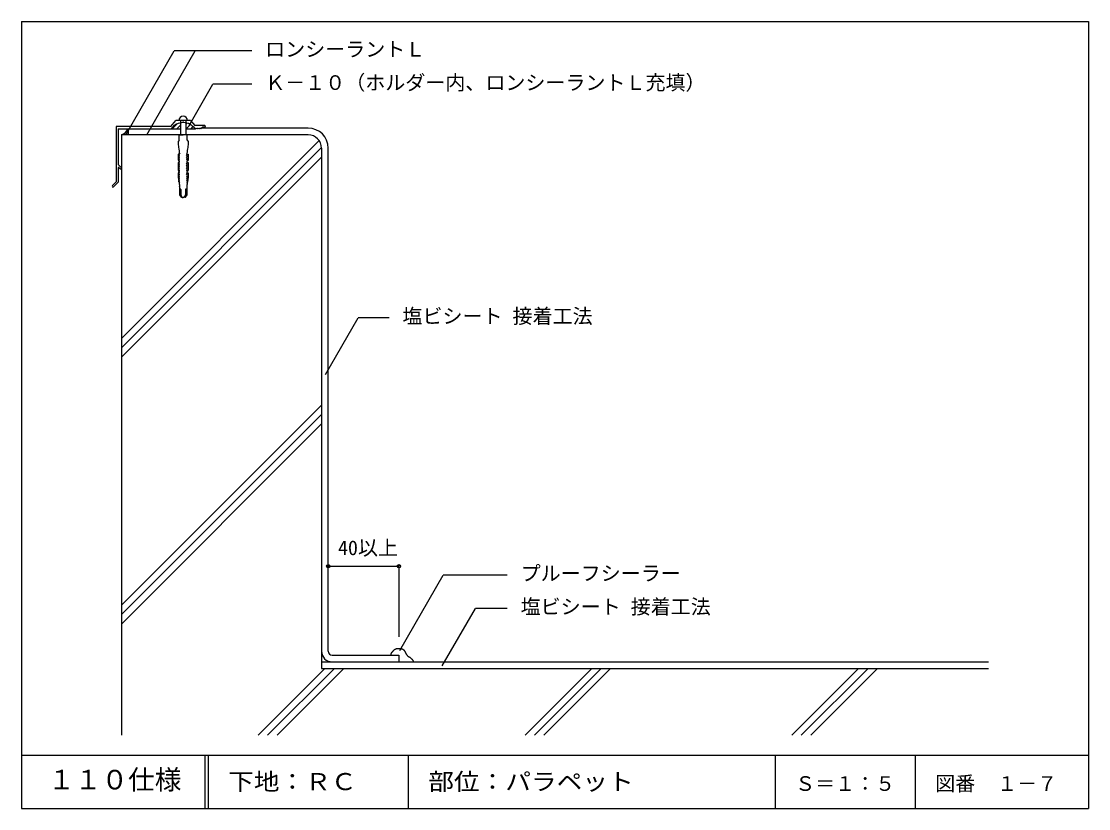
# Model space of a CAD drawing. Units: millimetres on the paper, enlarged 8 times, with parts at other scales. Extents: x -643 to 637, y -979 to 989.
# Drawn here: x -643 to 637, y 45 to 989 of the extents above; entities that cross this region are included whole.
import ezdxf
from ezdxf.enums import TextEntityAlignment as Align

# ---------------------------------------------------------------- set-up
doc = ezdxf.new("R2010")
doc.units = ezdxf.units.MM
doc.header["$LTSCALE"] = 8
doc.header["$PDMODE"] = 32
doc.header["$PDSIZE"] = 4
for name, color, linetype in [('2-2_in line', 7, 'Continuous'), ('2-4_out line', 2, 'Continuous'), ('2-6_鋼板・アングル', 2, 'Continuous'), ('2-7_ビス', 7, 'Continuous'), ('2-A_moji', 7, 'Continuous'), ('2-B_dim', 7, 'Continuous'), ('2-D_ハッチ他', 4, 'Continuous'), ('2-E_con他', 4, 'Continuous'), ('F-2', 7, 'Continuous'), ('F-5', 6, 'Continuous'), ('F-7', 1, 'Continuous'), ('F-A', 7, 'Continuous')]:
    doc.layers.add(name, color=color, linetype=linetype)
doc.styles.add('HG丸ｺﾞｼｯｸM-PRO', font='')
doc.styles.add('ＭＳ ゴシック', font='')
doc.styles.get('HG丸ｺﾞｼｯｸM-PRO').set_extended_font_data('HG丸ｺﾞｼｯｸM-PRO')
doc.styles.get('ＭＳ ゴシック').set_extended_font_data('MS Gothic')

msp = doc.modelspace()

# ---------------------------------------------------------------- linework, layer by layer
at = {"layer": '2-2_in line'}
for p, q in [((-514.637, 860.355), (-514.637, 853.155)), ((-462.911, 860.355), (-451.797, 860.355)), ((-445.397, 860.355), (-434.282, 860.355)), ((-514.637, 853.155), (-522.637, 853.155)), ((-522.637, 853.155), (-522.637, 813.37)), ((-298.637, 853.155), (-474.637, 853.155)), ((-282.637, 221.155), (-189.837, 221.155))]:
    msp.add_line(p, q, dxfattribs=at)
at = {"layer": '2-2_in line', "color": 1}
msp.add_line((-474.637, 853.155), (-514.637, 853.155), dxfattribs=at)
at = {"layer": '2-2_in line'}
for points in [[(-282.637, 837.155), (-282.637, 213.155), (517.363, 213.155)], [(-199.432, 229.155), (-199.403, 229.365), (-199.35, 229.725), (-199.29, 230.082), (-199.218, 230.435), (-199.129, 230.781), (-199.018, 231.12), (-198.943, 231.312), (-198.877, 231.459), (-198.752, 231.708), (-198.613, 231.952), (-198.461, 232.189), (-198.301, 232.422), (-198.134, 232.65), (-198.034, 232.78), (-197.915, 232.931), (-197.707, 233.189), (-197.494, 233.441), (-197.278, 233.69), (-197.058, 233.935), (-196.836, 234.178), (-196.706, 234.318), (-196.569, 234.464), (-196.33, 234.713), (-196.087, 234.958), (-195.839, 235.198), (-195.585, 235.432), (-195.323, 235.659), (-195.168, 235.786), (-195.028, 235.896), (-194.78, 236.079), (-194.526, 236.251), (-194.265, 236.413), (-193.997, 236.561), (-193.722, 236.695), (-193.56, 236.765), (-193.378, 236.836), (-193.058, 236.944), (-192.732, 237.034), (-192.401, 237.11)], [(-192.401, 237.11), (-192.066, 237.173), (-191.729, 237.227), (-191.533, 237.254), (-191.295, 237.284), (-190.885, 237.327), (-190.475, 237.357), (-190.065, 237.372), (-189.657, 237.37), (-189.25, 237.347), (-189.016, 237.324), (-188.844, 237.302), (-188.549, 237.256), (-188.255, 237.201), (-187.96, 237.14), (-187.666, 237.076), (-187.37, 237.011), (-187.198, 236.974), (-187.003, 236.934), (-186.666, 236.865), (-186.33, 236.791), (-185.999, 236.707), (-185.675, 236.607), (-185.36, 236.486), (-185.184, 236.403), (-185.025, 236.318), (-184.76, 236.153), (-184.507, 235.966), (-184.266, 235.762), (-184.037, 235.542), (-183.819, 235.31), (-183.699, 235.171), (-183.564, 235.007), (-183.343, 234.717), (-183.135, 234.419), (-182.937, 234.114), (-182.749, 233.804), (-182.569, 233.49), (-182.466, 233.307), (-182.359, 233.11)], [(-182.359, 233.11), (-182.176, 232.769), (-181.997, 232.426), (-181.819, 232.081), (-181.642, 231.736), (-181.464, 231.39), (-181.361, 231.19), (-181.219, 230.92), (-180.969, 230.457), (-180.706, 230.001), (-180.426, 229.558), (-180.124, 229.131), (-179.796, 228.727), (-179.591, 228.504), (-179.517, 228.429), (-179.387, 228.302), (-179.252, 228.179), (-179.113, 228.06), (-178.971, 227.947), (-178.825, 227.838), (-178.738, 227.777), (-178.595, 227.683), (-178.342, 227.528), (-178.083, 227.382), (-177.823, 227.24), (-177.562, 227.097), (-177.305, 226.95), (-177.158, 226.861), (-177.01, 226.766), (-176.761, 226.594), (-176.517, 226.413), (-176.278, 226.226), (-176.042, 226.033), (-175.808, 225.838), (-175.673, 225.724), (-175.504, 225.581), (-175.214, 225.332), (-174.927, 225.081), (-174.646, 224.823), (-174.374, 224.556)], [(-174.374, 224.556), (-174.113, 224.279), (-173.967, 224.112), (-173.885, 224.013), (-173.746, 223.838), (-173.615, 223.658), (-173.49, 223.473), (-173.374, 223.284), (-173.267, 223.09), (-173.209, 222.975), (-173.134, 222.813), (-173.02, 222.527), (-172.921, 222.234), (-172.834, 221.936), (-172.755, 221.635), (-172.682, 221.332), (-172.64, 221.155)]]:
    msp.add_lwpolyline(points, dxfattribs=at)
for centre, radius, start, end in [((-525.541, 864.427), 11.64, 284.45015, 339.52427), ((-298.637, 837.155), 16, 0, 90), ((-269.837, 233.955), 12.8, 180, 270)]:
    msp.add_arc(centre, radius, start, end, dxfattribs=at)
at = {"layer": '2-4_out line'}
for p, q in [((-298.637, 861.155), (-427.37, 861.155)), ((-274.637, 233.955), (-274.637, 837.155)), ((-522.637, 813.37), (-522.637, 133.155)), ((-269.837, 229.155), (-189.837, 229.155)), ((-189.837, 229.155), (-189.837, 221.155)), ((-189.837, 221.155), (517.363, 221.155))]:
    msp.add_line(p, q, dxfattribs=at)
for centre, radius, start, end in [((-298.637, 837.155), 24, 0, 90), ((-269.837, 233.955), 4.8, 180, 270)]:
    msp.add_arc(centre, radius, start, end, dxfattribs=at)
at = {"layer": '2-6_鋼板・アングル'}
for p, q in [((-528.997, 863.075), (-528.997, 796.675)), ((-463.397, 863.075), (-528.997, 863.075)), ((-526.597, 860.355), (-462.911, 860.355)), ((-526.597, 860.355), (-526.597, 817.475)), ((-463.397, 863.075), (-457.397, 870.275)), ((-449.397, 870.275), (-457.397, 870.275)), ((-449.397, 870.275), (-448.597, 869.475)), ((-447.797, 870.275), (-448.597, 869.475)), ((-439.797, 870.275), (-447.797, 870.275)), ((-439.797, 870.275), (-434.73, 864.195)), ((-422.757, 864.195), (-434.73, 864.195)), ((-432.997, 861.155), (-434.082, 860.07)), ((-433.336, 860.816), (-433.64, 860.512)), ((-427.397, 860.355), (-425.317, 862.275)), ((-422.757, 862.275), (-425.317, 862.275)), ((-526.597, 817.475), (-522.944, 813.822)), ((-526.597, 813.601), (-526.597, 796.36)), ((-525.777, 813.94), (-524.302, 812.465)), ((-528.997, 796.675), (-533.516, 792.156)), ((-526.597, 796.36), (-532.158, 790.799))]:
    msp.add_line(p, q, dxfattribs=at)
for points in [[(-430.597, 860.355), (-431.397, 861.155), (-432.197, 860.355), (-432.997, 861.155)], [(-427.397, 860.355), (-428.197, 861.155), (-428.997, 860.355), (-429.797, 861.155), (-430.597, 860.355), (-431.397, 861.155), (-432.197, 860.355)], [(-430.597, 860.355), (-431.397, 861.155), (-432.197, 860.355)]]:
    msp.add_lwpolyline(points, dxfattribs=at)
for centre, radius, start, end in [((-448.597, 850.115), 17.6, 34.44351, 144.42147), ((-422.757, 863.235), 0.96, 270, 90), ((-526.117, 813.601), 0.48, 45, 180), ((-523.623, 813.143), 0.96, 225, 45), ((-532.837, 791.478), 0.96, 135, 315)]:
    msp.add_arc(centre, radius, start, end, dxfattribs=at)
at = {"layer": '2-7_ビス'}
for p, q in [((-443.299, 870.275), (-453.895, 870.275)), ((-451.797, 870.275), (-451.797, 853.155)), ((-445.397, 870.275), (-445.397, 853.155)), ((-453.667, 821.756), (-453.667, 821.756)), ((-453.667, 821.756), (-453.667, 821.756)), ((-443.527, 821.756), (-443.527, 821.756)), ((-443.527, 821.756), (-443.527, 821.756)), ((-453.668, 796.689), (-452.974, 795.37)), ((-443.526, 796.689), (-444.22, 795.37))]:
    msp.add_line(p, q, dxfattribs=at)
for points in [[(-453.397, 846.602), (-454.597, 845.283), (-454.597, 841.925), (-453.72, 835.337), (-453.333, 834.685), (-453.397, 834.685), (-453.397, 831.783), (-452.704, 830.463)], [(-453.397, 846.602), (-453.397, 853.155), (-448.597, 853.155)], [(-443.797, 846.602), (-443.797, 853.155), (-448.597, 853.155)], [(-443.797, 846.602), (-442.597, 845.283), (-442.597, 841.925), (-443.474, 835.337), (-443.861, 834.685), (-443.797, 834.685), (-443.797, 831.783), (-444.49, 830.463)], [(-452.912, 830.067), (-454.477, 830.067), (-454.477, 823.294), (-453.674, 821.756), (-453.667, 821.756)], [(-453.615, 820.041), (-454.477, 820.041), (-454.477, 810.765), (-453.667, 809.223)], [(-453.667, 821.756), (-453.661, 822.52), (-453.153, 822.547)], [(-452.802, 827.957), (-453.615, 829.276), (-453.615, 830.067)], [(-452.802, 825.45), (-453.615, 826.769), (-453.615, 827.533), (-453.056, 827.561)], [(-452.894, 822.943), (-453.615, 824.263), (-453.615, 825.026), (-453.058, 825.054)], [(-452.802, 817.93), (-453.615, 819.249), (-453.615, 820.041)], [(-444.391, 827.957), (-443.579, 829.276), (-443.579, 830.067)], [(-444.391, 825.45), (-443.579, 826.769), (-443.579, 827.533), (-444.137, 827.561)], [(-444.391, 817.93), (-443.579, 819.249), (-443.579, 820.041)], [(-444.3, 822.943), (-443.579, 824.263), (-443.579, 825.026), (-444.136, 825.054)], [(-444.282, 830.067), (-442.717, 830.067), (-442.717, 823.294), (-443.519, 821.756), (-443.527, 821.756)], [(-443.527, 821.756), (-443.533, 822.52), (-444.041, 822.547)], [(-443.579, 820.041), (-442.717, 820.041), (-442.717, 810.765), (-443.527, 809.223)], [(-453.615, 807.507), (-454.477, 807.507), (-454.477, 802.31), (-453.668, 796.689), (-453.666, 797.453), (-453.172, 797.481)], [(-453.667, 809.223), (-453.661, 809.986), (-453.148, 810.014)], [(-452.802, 815.423), (-453.615, 816.743), (-453.615, 817.506), (-453.058, 817.534)], [(-452.802, 812.917), (-453.615, 814.236), (-453.615, 815), (-453.058, 815.027)], [(-452.894, 810.41), (-453.615, 811.729), (-453.615, 812.493), (-453.058, 812.521)], [(-452.802, 805.397), (-453.615, 806.716), (-453.615, 807.507)], [(-444.391, 815.423), (-443.579, 816.743), (-443.579, 817.506), (-444.136, 817.534)], [(-444.391, 812.917), (-443.579, 814.236), (-443.579, 815), (-444.136, 815.027)], [(-444.391, 805.397), (-443.579, 806.716), (-443.579, 807.507)], [(-444.299, 810.41), (-443.579, 811.729), (-443.579, 812.493), (-444.136, 812.521)], [(-443.527, 809.223), (-443.533, 809.986), (-444.046, 810.014)], [(-443.579, 807.507), (-442.717, 807.507), (-442.717, 802.31), (-443.526, 796.689), (-443.527, 797.453), (-444.021, 797.481)], [(-452.941, 797.877), (-453.662, 799.196), (-453.659, 799.96), (-453.143, 799.987)], [(-452.905, 800.383), (-453.648, 801.703), (-453.641, 802.466), (-453.106, 802.494)], [(-452.854, 802.89), (-453.622, 804.209), (-453.615, 804.973), (-453.058, 805.001)], [(-453.182, 794.974), (-453.397, 794.974), (-453.397, 793.721), (-453.157, 793.721), (-453.157, 791.148), (-453.146, 791.148)], [(-444.339, 802.89), (-443.571, 804.209), (-443.579, 804.973), (-444.136, 805.001)], [(-444.288, 800.383), (-443.546, 801.703), (-443.552, 802.466), (-444.088, 802.494)], [(-444.252, 797.877), (-443.531, 799.196), (-443.535, 799.96), (-444.051, 799.987)], [(-444.012, 794.974), (-443.797, 794.974), (-443.797, 793.721), (-444.037, 793.721), (-444.037, 791.148), (-444.047, 791.148)], [(-453.066, 790.62), (-453.066, 781.1), (-452.361, 780.057), (-450.757, 777.955), (-450.518, 777.955), (-452.254, 781.1), (-452.254, 787.454)], [(-451.321, 787.454), (-451.321, 781.1), (-449.584, 777.955), (-448.597, 777.955)], [(-445.873, 787.454), (-445.873, 781.1), (-447.609, 777.955), (-448.597, 777.955)], [(-444.128, 790.62), (-444.128, 781.1), (-444.832, 780.057), (-446.437, 777.955), (-446.676, 777.955), (-444.94, 781.1), (-444.94, 787.454)]]:
    msp.add_lwpolyline(points, dxfattribs=at)
msp.add_arc((-448.597, 870.275), 5.298, 0, 180, dxfattribs=at)
for centre, major_axis, start_param, end_param in [((-453.701, 820.898), (0, -0.858), 0.0442118, 3.09738086), ((-453.225, 822.905), (0, -0.367), 0.23120263, 1.6765256), ((-453.134, 827.918), (0, -0.367), 0.23120263, 1.6765256), ((-453.134, 825.411), (0, -0.367), 0.23120263, 1.6765256), ((-452.929, 830.342), (0, -0.275), 0.06847995, 2.16287955), ((-444.265, 830.342), (0, -0.275), 4.12030576, 6.21470536), ((-444.059, 827.918), (0, -0.367), 4.60665971, 6.05198268), ((-444.059, 825.411), (0, -0.367), 4.60665971, 6.05198268), ((-443.968, 822.905), (0, -0.367), 4.60665971, 6.05198268), ((-443.492, 820.898), (0, -0.858), 3.18580445, 6.23897351), ((-453.701, 808.365), (0, -0.858), 0.0442118, 3.09738086), ((-453.226, 810.371), (0, -0.367), 0.23120263, 1.6765256), ((-453.134, 817.891), (0, -0.367), 0.23120263, 1.6765256), ((-453.134, 815.385), (0, -0.367), 0.23120263, 1.6765256), ((-453.134, 812.878), (0, -0.367), 0.23120263, 1.6765256), ((-444.059, 817.891), (0, -0.367), 4.60665971, 6.05198268), ((-444.059, 815.385), (0, -0.367), 4.60665971, 6.05198268), ((-444.059, 812.878), (0, -0.367), 4.60665971, 6.05198268), ((-443.968, 810.371), (0, -0.367), 4.60665971, 6.05198268), ((-443.492, 808.365), (0, -0.858), 3.18580445, 6.23897351), ((-453.273, 797.838), (0, -0.367), 0.23120263, 1.6765256), ((-453.202, 795.251), (0, -0.278), 0.08184746, 2.17717053), ((-453.237, 800.345), (0, -0.367), 0.23120263, 1.6765256), ((-453.186, 802.851), (0, -0.367), 0.23120263, 1.6765256), ((-453.134, 805.358), (0, -0.367), 0.23120263, 1.6765256), ((-444.059, 805.358), (0, -0.367), 4.60665971, 6.05198268), ((-444.008, 802.851), (0, -0.367), 4.60665971, 6.05198268), ((-443.956, 800.345), (0, -0.367), 4.60665971, 6.05198268), ((-443.921, 797.838), (0, -0.367), 4.60665971, 6.05198268), ((-443.991, 795.251), (0, -0.278), 4.10601478, 6.20133785), ((-454.229, 790.678), (0, -1.279), 1.52616768, 1.947508), ((-451.787, 787.438), (0, -0.513), 1.53903058, 4.68062324), ((-445.406, 787.438), (0, -0.513), 1.60256207, 4.74415472), ((-442.965, 790.678), (0, -1.279), 4.3356773, 4.75701762)]:
    msp.add_ellipse(centre, major_axis=major_axis, ratio=0.909574, start_param=start_param, end_param=end_param, dxfattribs=at)
at = {"layer": '2-A_moji'}
for p, q in [((-515.614, 856.079), (-459.276, 953.658)), ((-492.071, 853.155), (-434.046, 953.658)), ((-366.241, 953.658), (-459.276, 953.658)), ((-441.936, 863.314), (-412.87, 913.658)), ((-366.241, 913.658), (-412.87, 913.658)), ((-277.954, 565.635), (-238.681, 633.658)), ((-201.587, 633.658), (-238.681, 633.658)), ((-188.906, 234.695), (-136.617, 325.263)), ((-59.852, 325.263), (-136.617, 325.263)), ((-138.001, 216.2), (-98.128, 285.263)), ((-59.852, 285.263), (-98.128, 285.263))]:
    msp.add_line(p, q, dxfattribs=at)
at = {"layer": '2-B_dim'}
for p, q in [((-274.637, 335.874), (-189.837, 335.874)), ((-189.837, 335.874), (-189.837, 251.361))]:
    msp.add_line(p, q, dxfattribs=at)
at = {"layer": '2-B_dim', "color": 1}
for p in [(-274.637, 335.874), (-189.837, 335.874)]:
    msp.add_point(p, dxfattribs=at)
at = {"layer": '2-D_ハッチ他'}
for p, q in [((-515.606, 858.363), (-514.637, 857.395)), ((-514.836, 859.857), (-514.637, 859.657)), ((-461.743, 860.355), (-456.03, 866.068)), ((-456.086, 860.355), (-451.797, 864.645)), ((-445.397, 865.388), (-443.75, 867.035)), ((-444.773, 860.355), (-439.78, 865.348)), ((-439.116, 860.355), (-436.537, 862.934)), ((-521.92, 853.365), (-521.711, 853.155)), ((-520.318, 854.025), (-519.448, 853.155)), ((-518.899, 854.868), (-517.186, 853.155)), ((-517.644, 855.876), (-514.923, 853.155)), ((-516.545, 857.04), (-514.637, 855.132))]:
    msp.add_line(p, q, dxfattribs=at)
at = {"layer": '2-E_con他'}
for p, q in [((-522.637, 609.062), (-285.463, 846.236)), ((-522.637, 597.748), (-282.637, 837.748)), ((-522.637, 586.434), (-282.637, 826.434)), ((-522.637, 289.062), (-282.637, 529.062)), ((-522.637, 277.748), (-282.637, 517.748)), ((-522.637, 266.434), (-282.637, 506.434)), ((-358.543, 133.155), (-278.543, 213.155)), ((-347.23, 133.155), (-267.23, 213.155)), ((-335.916, 133.155), (-255.916, 213.155)), ((-38.543, 133.155), (41.457, 213.155)), ((-27.23, 133.155), (52.77, 213.155)), ((-15.916, 133.155), (64.084, 213.155)), ((281.457, 133.155), (361.457, 213.155)), ((292.77, 133.155), (372.77, 213.155)), ((304.084, 133.155), (384.084, 213.155))]:
    msp.add_line(p, q, dxfattribs=at)
at = {"layer": 'F-2'}
for p, q in [((-178.637, 109.155), (-178.637, 45.155)), ((261.363, 109.155), (261.363, 45.155)), ((429.363, 109.155), (429.363, 45.155))]:
    msp.add_line(p, q, dxfattribs=at)
at = {"layer": 'F-5'}
for p, q in [((-642.637, 109.155), (637.363, 109.155)), ((-422.637, 109.155), (-422.637, 45.155)), ((-418.637, 109.155), (-418.637, 45.155))]:
    msp.add_line(p, q, dxfattribs=at)
at = {"layer": 'F-7'}
for p, q in [((-642.637, 989.155), (637.363, 989.155)), ((-642.637, 989.155), (-642.637, 45.155)), ((637.363, 989.155), (637.363, 45.155)), ((-642.637, 45.155), (637.363, 45.155))]:
    msp.add_line(p, q, dxfattribs=at)

# ---------------------------------------------------------------- texts
at = {"layer": '2-A_moji', "style": 'ＭＳ ゴシック'}
for s, p in [('ロンシーラントＬ', (-350.241, 941.658)), ('Ｋ－１０（ホルダー内、ロンシーラントＬ充填）', (-350.241, 901.658)), ('塩ビシート 接着工法', (-185.587, 621.658)), ('プルーフシーラー', (-43.852, 313.263)), ('塩ビシート 接着工法', (-43.852, 273.263))]:
    msp.add_text(s, height=17.6, dxfattribs=at).set_placement(p, align=Align.BOTTOM_LEFT)
at = {"layer": '2-B_dim', "style": 'ＭＳ ゴシック'}
msp.add_text('40以上', height=17.6, dxfattribs=at).set_placement((-262.918, 343.874), align=Align.BOTTOM_LEFT)
at = {"layer": 'F-A', "style": 'HG丸ｺﾞｼｯｸM-PRO'}
for s, height, p in [('１１０仕様', 23.46, (-610.637, 61.155)), ('Ｓ＝１：５', 17.6, (285.363, 61.155)), ('図番', 17.6, (453.363, 61.155)), ('１－７', 17.6, (527.631, 61.155))]:
    msp.add_text(s, height=height, dxfattribs=at).set_placement(p, align=Align.BOTTOM_LEFT)
at = {"layer": 'F-A', "style": 'HG丸ｺﾞｼｯｸM-PRO', "width": 1.1}
for s, p in [('下地：ＲＣ', (-394.637, 61.155)), ('部位：パラペット', (-154.637, 61.155))]:
    msp.add_text(s, height=20.53, dxfattribs=at).set_placement(p, align=Align.BOTTOM_LEFT)

doc.saveas('drawing.dxf')
